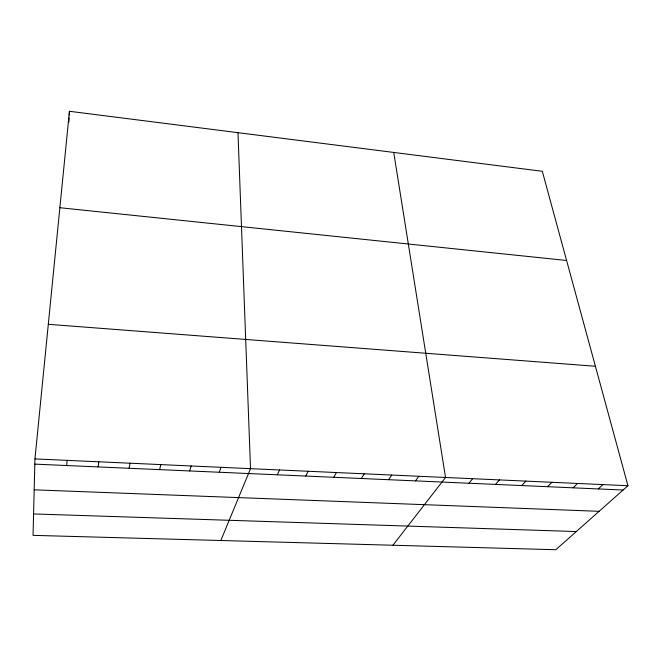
<?xml version="1.0" encoding="UTF-8"?>
<svg xmlns="http://www.w3.org/2000/svg" width="661" height="661" viewBox="0 0 661 661"><rect width="100%" height="100%" fill="white"/><g stroke="black" fill="none" stroke-linecap="round" stroke-linejoin="round"><path stroke-width="0.99" d="M34.95 458.908L33.05 535.352L555.843 549.721L627.95 485.728L542.309 171.298L69.438 111.279L34.95 458.908L627.95 485.728M68.868 121.963L69.091 117.865M69.24 115.047L69.438 111.279M66.695 465.534L67.125 460.362M98.109 466.914L98.82 461.799M129.069 468.277L130.052 463.212M159.574 469.624L160.83 464.6M189.641 470.946L191.161 465.972M219.278 472.251L221.047 467.327M220.832 540.516L250.519 468.657L237.977 132.671M277.306 474.805L279.562 469.971M305.713 476.052L308.2 471.268M333.731 477.283L336.441 472.541M361.352 478.498L364.285 473.805M388.602 479.704L391.742 475.044M415.48 480.886L418.826 476.267M392.931 545.242L445.539 477.482L393.733 152.443M468.938 483.241L472.689 478.704M495.519 484.406L499.46 479.919M521.727 485.562L525.867 481.109M547.589 486.703L551.91 482.29M573.104 487.826L577.598 483.447M598.271 488.933L602.948 484.596M33.579 513.944L576.318 531.551M34.182 489.826L599.114 511.317M34.818 464.129L623.108 490.024M48.303 324.303L595.412 366.268M59.87 207.719L566.601 260.484"/></g></svg>
